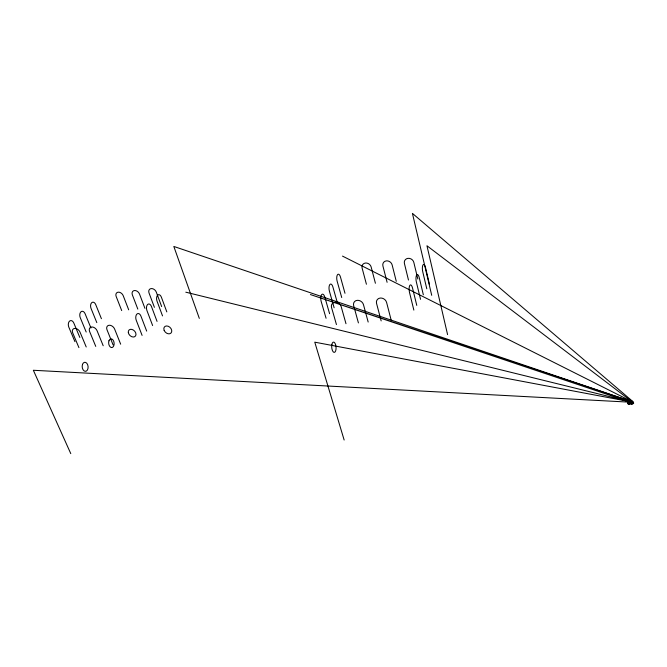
<?xml version="1.0" encoding="UTF-8"?>
<svg xmlns="http://www.w3.org/2000/svg" width="667" height="667" viewBox="0 0 667 667"><rect width="100%" height="100%" fill="white"/><g stroke="black" fill="none" stroke-linecap="round" stroke-linejoin="round"><path stroke-width="1" d="M632.133 402.885L632.866 403.085L632.133 402.885L631.841 400.667M632.883 401.951L632.149 401.984L631.507 401.025L631.232 403.31L629.164 403.402L628.964 400.859M632.95 403.643L632.8 402.376L631.374 402.059L631.124 402.893L631.29 404.052L633.342 403.568L633.592 402.785L632.8 401.842C632.258 403.151 633.992 402.476 632.841 402.159L633.108 402.643M632.866 402.851L632.891 403.243C634.075 402.901 632.249 401.751 633.308 402.393L633.65 403.193M631.29 404.052L628.364 404.185L628.222 402.893M631.124 402.893L631.632 402.126M629.214 402.168L631.549 402.068L631.524 404.044M447.582 334.617L426.947 245.748L631.957 401.642L310.413 294.556L631.207 402.451L631.616 402.126M632.149 401.984L631.757 401.234M631.616 400.675L631.649 401.567L631.507 400.742M629.223 404.144L629.314 401.667L628.839 401.367L185.81 292.188M628.597 404.169C628.489 400.75 627.672 407.187 628.256 401.384L629.114 401.351L629.256 402.426L631.624 402.151M628.031 402.168L628.839 401.367L627.947 402.068L628.114 403.752M628.281 402.051L628.197 403.026L628.397 402.101L33.35 370.268L70.777 453.627M629.031 401.776L628.581 401.159L628.172 401.817L629.114 401.351L628.256 401.384L628.689 404.302M631.099 401.684L631.507 401.025L631.957 401.642L342.488 256.103M631.14 401.467L631.332 402.276L628.397 402.101M628.698 402.301L627.947 402.593L627.947 402.068M628.914 401.734L628.839 400.792M631.349 402.076L631.716 404.035M633.342 403.568L632.891 403.243L633.358 402.71M629.365 402.359L629.139 402.009L631.207 401.918L631.207 402.451M631.607 401.234L632.041 401.217M629.181 402.801L631.257 402.66M631.757 400.659L631.791 401.426M628.781 401.726L628.698 400.809L629.231 402.109M631.399 401.926L314.774 342.171L344.147 440.012M631.299 402.234L631.507 404.127M628.748 400.659L173.82 246.448L199.316 318.392M631.507 402.56L631.982 402.86L632.066 401.876M628.581 402.693L629.056 402.985M633.333 402.843L633.608 403.393M632.841 402.159L633.283 402.526M631.674 400.525L412.414 213.373L431.716 295.331M74.929 341.654L68.818 327.147A4.536 2.968 81.9 0 1 69.626 321.077A4.536 2.968 81.9 0 1 73.812 323.036L79.84 337.469M78.923 347.632L72.711 332.883A4.736 3.31 46.4 0 1 74.662 328.414A4.736 3.31 46.4 0 1 80.04 332.166L86.218 346.982M86.193 332.033L80.265 317.7A4.461 2.868 81.6 0 1 81.04 311.747A4.461 2.868 81.6 0 1 85.093 313.732L90.945 327.981M95.756 346.406L89.62 331.507A4.769 3.377 46.2 0 1 91.654 326.988A4.769 3.377 46.2 0 1 97.09 330.774L103.193 345.739M96.815 322.628L91.054 308.462A4.394 2.776 81.4 0 1 91.804 302.618A4.394 2.776 81.4 0 1 95.731 304.619L101.417 318.709M113.082 344.872L107.02 329.823A4.802 3.443 45.9 0 1 109.146 325.254A4.802 3.443 45.9 0 1 114.632 329.073L120.669 344.197M121.694 310.572L116.183 296.507A4.427 3.243 47.5 0 1 118.167 292.179A4.427 3.243 47.5 0 1 123.212 295.689L128.689 309.822M142.096 335.401L136.26 320.302A4.702 2.793 82.7 0 1 136.985 314.007A4.702 2.793 82.7 0 1 140.929 316.091L146.682 331.107M137.819 309.104L132.374 294.906A4.461 3.302 47.2 0 1 134.442 290.537A4.461 3.302 47.2 0 1 139.528 294.08L144.939 308.346M152.618 325.529L146.965 310.622A4.627 2.693 82.5 0 1 147.657 304.452A4.627 2.693 82.5 0 1 151.476 306.553L157.053 321.386M154.41 307.337L149.033 292.996A4.494 3.368 47 0 1 151.184 288.578A4.494 3.368 47 0 1 156.311 292.154L161.656 306.562M162.523 315.9L157.037 301.167A4.552 2.601 82.2 0 1 157.704 295.114A4.552 2.601 82.2 0 1 161.397 297.232L166.817 311.889M633.016 402.585L633.15 402.951M326.071 318.267L321.194 301.526A5.169 2.193 84.2 0 1 321.644 294.639A5.169 2.193 84.2 0 1 324.787 297.048L329.598 313.698M336.443 324.562L331.541 307.479A5.311 4.427 38 0 1 334.992 302.243A5.311 4.427 38 0 1 341.154 306.537L345.99 323.712M334.142 307.77L329.431 291.254A5.078 2.109 84 0 1 329.857 284.517A5.078 2.109 84 0 1 332.891 286.943L337.535 303.36M341.721 297.532L337.152 281.241A4.986 2.034 83.8 0 1 337.552 274.646A4.986 2.034 83.8 0 1 340.487 277.088L344.989 293.288M358.421 322.92L353.66 305.636A5.361 4.519 36.4 0 1 357.254 300.333A5.361 4.519 36.4 0 1 363.482 304.677L368.176 322.044M366.416 284.234L362.114 268.067A4.919 4.26 38.6 0 1 365.441 263.031A4.919 4.26 38.6 0 1 371.16 267.017L375.413 283.267M381.165 320.902L376.555 303.41A5.419 4.627 34.6 0 1 380.298 298.041A5.419 4.627 34.6 0 1 386.593 302.426L391.137 320.01M387.102 282.316L382.916 265.966A4.969 4.344 36.8 0 1 386.376 260.88A4.969 4.344 36.8 0 1 392.138 264.907L396.265 281.324M408.471 280.032L404.419 263.507A5.019 4.436 34.6 0 1 408.004 258.346A5.019 4.436 34.6 0 1 413.832 262.414L417.825 279.023M413.848 310.097L409.53 292.546A5.394 1.851 84.7 0 1 409.83 285.384A5.394 1.851 84.7 0 1 412.514 287.961L416.775 305.394M420.535 299.308L416.366 282.024A5.294 1.776 84.5 0 1 416.642 275.021A5.294 1.776 84.5 0 1 419.235 277.614L423.345 294.789M426.797 288.819L422.753 271.769A5.194 1.709 84.4 0 1 423.02 264.916A5.194 1.709 84.4 0 1 425.513 267.525L429.498 284.467M629.314 401.667L629.481 402.818M629.164 403.402L629.256 404.002M628.606 401.792L628.973 404.235M628.497 402.243L628.848 404.302M632.008 402.726L632.149 404.01M631.524 401.659L631.774 404.169M631.182 401.251L631.607 404.177M629.139 402.009L629.148 402.543M627.797 402.851L627.83 402.818M331.883 344.397A5.178 2.168 85.5 0 0 334.075 352.401A5.178 2.168 85.5 0 0 335.684 344.947A5.178 2.168 85.5 0 0 331.883 344.397M108.954 340.787A4.377 2.726 83.6 0 0 111.514 347.565A4.377 2.726 83.6 0 0 113.724 341.287A4.377 2.726 83.6 0 0 108.954 340.787M82.516 364.374A4.544 2.951 84.6 0 0 85.268 371.336A4.544 2.951 84.6 0 0 87.66 364.716A4.544 2.951 84.6 0 0 82.516 364.374M164.157 330.382A4.494 3.352 44.5 0 0 170.994 333.05A4.494 3.352 44.5 0 0 168.242 326.263A4.494 3.352 44.5 0 0 164.157 330.382M128.331 332.616A4.419 3.21 45.3 0 0 134.609 336.752A4.419 3.21 45.3 0 0 133.458 330.115A4.419 3.21 45.3 0 0 128.331 332.616"/></g></svg>
